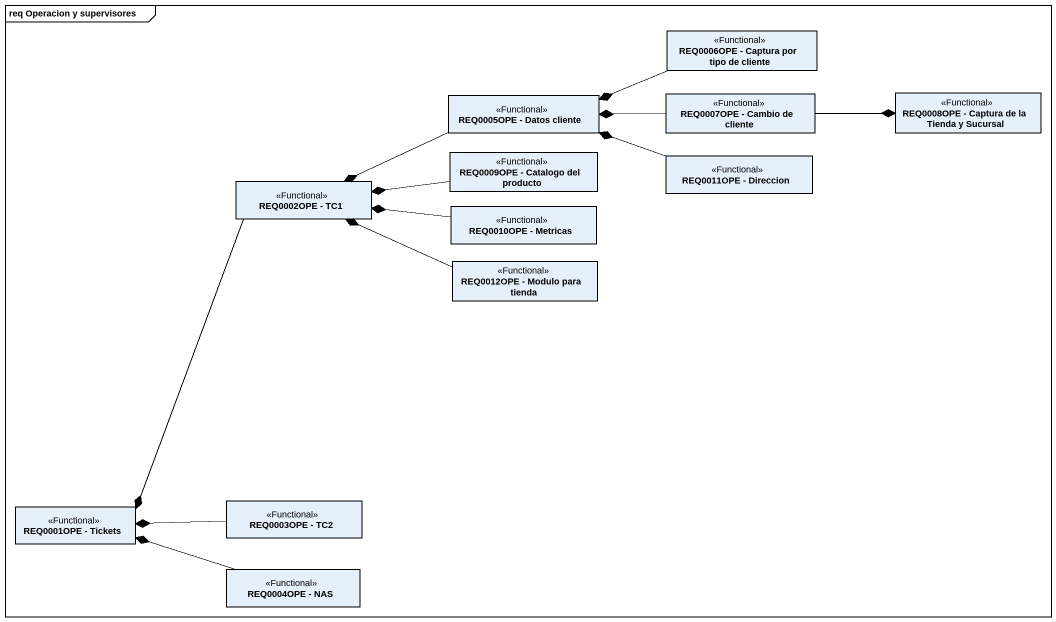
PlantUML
@startuml
mainframe req Operacion y supervisores
hide circle
hide empty members
class "REQ0006OPE - Captura por tipo de cliente" as REQ0006OPE_Captura_por_tipo <<Functional>>
class "REQ0005OPE - Datos cliente" as REQ0005OPE_Datos_cliente <<Functional>>
class "REQ0007OPE - Cambio de cliente" as REQ0007OPE_Cambio_de_cliente <<Functional>>
class "REQ0008OPE - Captura de la Tienda y Sucursal" as REQ0008OPE_Captura_de_la <<Functional>>
class "REQ0002OPE - TC1" as REQ0002OPE_TC1 <<Functional>>
class "REQ0009OPE - Catalogo del producto" as REQ0009OPE_Catalogo_del <<Functional>>
class "REQ0011OPE - Direccion" as REQ0011OPE_Direccion <<Functional>>
class "REQ0010OPE - Metricas" as REQ0010OPE_Metricas <<Functional>>
class "REQ0012OPE - Modulo para tienda" as REQ0012OPE_Modulo_para <<Functional>>
class "REQ0001OPE - Tickets" as REQ0001OPE_Tickets <<Functional>>
class "REQ0003OPE - TC2" as REQ0003OPE_TC2 <<Functional>>
class "REQ0004OPE - NAS" as REQ0004OPE_NAS <<Functional>>
REQ0006OPE_Captura_por_tipo -left-* REQ0005OPE_Datos_cliente
REQ0005OPE_Datos_cliente -left-* REQ0002OPE_TC1
REQ0007OPE_Cambio_de_cliente -left-* REQ0005OPE_Datos_cliente
REQ0007OPE_Cambio_de_cliente -right-* REQ0008OPE_Captura_de_la
REQ0002OPE_TC1 --* REQ0001OPE_Tickets
REQ0009OPE_Catalogo_del -left-* REQ0002OPE_TC1
REQ0011OPE_Direccion -left-* REQ0005OPE_Datos_cliente
REQ0010OPE_Metricas -left-* REQ0002OPE_TC1
REQ0012OPE_Modulo_para -left-* REQ0002OPE_TC1
REQ0003OPE_TC2 -left-* REQ0001OPE_Tickets
REQ0004OPE_NAS -left-* REQ0001OPE_Tickets
@enduml
